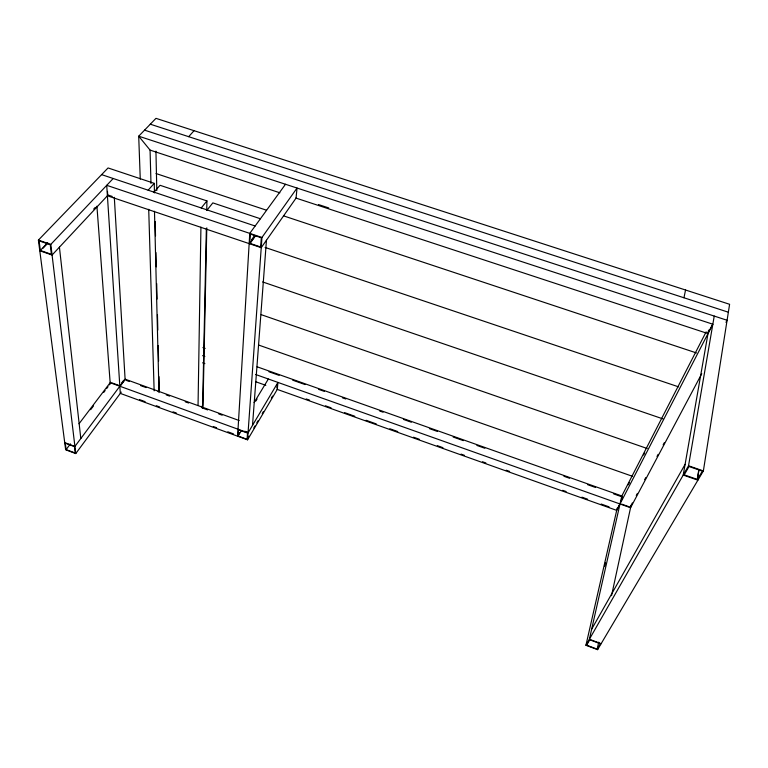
<?xml version="1.0" encoding="UTF-8"?>
<svg xmlns="http://www.w3.org/2000/svg" width="768" height="768" viewBox="0 0 768 768"><rect width="100%" height="100%" fill="white"/><g stroke="black" fill="none" stroke-linecap="round" stroke-linejoin="round"><path stroke-width="1.15" d="M198.048 405.485L200.928 227.117M206.352 228.432L202.637 405.456L201.456 407.261M206.726 210.49L206.928 200.918L160.051 185.29L154.003 192.154M202.934 408.461L206.803 227.894M237.61 436.195L249.773 233.376L285.504 184.272M238.128 436.032L238.502 429.763L247.526 433.046L247.085 439.306L238.128 436.032L241.2 430.915M249.792 243.302L250.349 234.096L261.302 237.782L260.659 246.97L249.792 243.302L255.35 235.574M261.955 237.475L106.723 185.318L120.307 393.398L247.555 439.824L261.955 237.475L297.043 188.054L296.054 198.106L261.226 247.68L107.414 195.782M252.509 425.366L266.458 240.24M276.912 387.84L277.219 384.701M617.222 508.09L585.936 645.283L597.6 649.661L703.373 470.918L729.6 304.291L155.962 118.339L138.71 136.195L140.266 179.174M697.248 479.366L698.822 469.67M697.43 479.453L702.355 471.13L689.002 466.502L684.221 474.854L697.43 479.453L698.957 470.054M585.936 645.283L688.531 465.773L714.24 316.07M708.605 330.115L683.222 475.056L697.901 480.173M708.672 330.634L708.307 332.726L712.666 324.278M683.952 297.763L685.555 290.006M611.53 595.68L631.056 505.43M587.213 642.874L586.685 645.206L597.187 649.152L598.723 642.144M597.6 649.661L598.109 647.328M706.138 331.843L621.821 495.974L589.373 639.264L601.142 643.68M621.322 500.678L622.253 496.56M604.666 566.179L605.462 562.685M628.282 484.838L629.386 482.707M643.642 455.002L644.736 452.87M616.963 509.654L619.44 504.854M725.981 322.349L727.085 320.266L144.547 130.147M630.125 507.139L632.362 502.915M636.278 495.523L637.402 493.411M644.678 479.693L645.792 477.581M656.995 456.47L658.109 454.358M663.149 444.864L664.272 442.752M701.76 373.699L630.566 507.725L255.619 374.486M591.638 629.251L685.104 464.342M586.685 645.206L589.786 639.792L600.374 643.757L597.187 649.152M247.085 439.306L248.909 436.214M253.757 427.987L254.976 425.923M256.79 422.842L258 420.787M262.253 413.587L263.462 411.523M271.354 398.15L272.563 396.096M247.555 439.824L277.258 389.414L277.939 382.426L248.054 432.874L110.16 382.704L96.922 206.189M238.435 434.515L239.587 432.595M255.811 401.059L257.05 399.014M254.112 402.586L268.349 379.018M158.045 391.517L159.283 389.75L158.966 376.627M251.51 239.875L254.246 236.074M250.022 243.437L254.813 236.784M154.474 192.893L154.243 183.35L108.058 167.952L38.4 240.096L65.654 449.77L75.763 453.562L121.258 392.102M121.651 382.973L123.686 380.246M114.307 197.299L125.098 379.171L74.909 446.438L64.733 442.627M120.125 386.227L124.858 379.882M66.115 449.606L65.28 443.174L74.448 446.611L75.216 453.024L66.115 449.606L70.426 443.866M79.027 423.773L110.486 382.282M90.643 409.699L93.533 405.869M103.68 392.477L105.13 390.566M106.579 388.656L108.029 386.736M109.478 384.826L110.918 382.915M207.187 209.952L212.832 202.886L260.41 218.755M201.235 207.965L206.928 200.918M148.147 190.195L154.243 183.35M188.678 136.675L194.064 130.685M108.125 195.014L52.08 255.043L39.782 250.762M93.686 209.088L95.309 207.35M75.763 453.562L50.813 244.397L113.194 178.493M40.33 250.445L39.091 240.845L50.256 244.723L51.398 254.304L40.33 250.445L47.741 242.659M43.008 248.227L47.472 243.542M150.298 124.195L728.352 312.211M318.49 204.557L328.742 207.936M277.085 389.347L616.704 510.374L712.838 324.211L138.71 136.195L150.067 150.096L279.869 192.787M295.814 198.029L707.99 333.6M156.038 173.539L266.4 210.173M283.469 215.837L696.451 352.934M101.616 174.624L255.139 226.003M265.104 247.43L678.538 386.842M108.835 195.302L112.234 196.445M262.618 281.933L662.938 418.886M261.197 314.669L647.27 448.531M38.4 240.096L50.813 244.397M688.531 465.773L703.373 470.918M258.566 345.024L632.582 476.342M202.906 347.597L205.162 348.394M257.107 366.797L621.821 495.974M268.934 371.76L279.11 375.36M292.666 380.17L305.107 384.576M318.662 389.376L324.317 391.382M342.403 397.786L345.792 398.986M379.699 411.005L383.088 412.205M403.43 419.414L411.341 422.218M429.427 428.621L437.338 431.424M453.158 437.03L463.334 440.63M476.899 445.44L484.81 448.243M563.923 476.275L569.578 478.272M587.654 484.685L595.565 487.488M613.651 493.891L621.562 496.694M621.677 504.134L629.069 506.755M202.589 355.651L204.845 356.448M306.221 398.957L309.61 400.166M325.43 405.802L331.075 407.808M344.64 412.637L354.806 416.266M366.106 420.288L376.272 423.917M389.837 428.746L397.747 431.558M413.568 437.194L419.213 439.21M437.299 445.651L442.944 447.667M461.021 454.099L464.41 455.309M482.496 461.75L485.885 462.96M506.227 470.208L509.616 471.418M562.723 490.33L566.112 491.539M581.933 497.174L587.578 499.19M601.142 504.019L609.053 506.842M202.618 362.813L204.874 363.619M255.648 381.715L265.805 385.325M125.098 379.171L239.184 420.538M125.981 380.285L129.331 381.504M140.515 385.555L146.112 387.59M166.243 394.886L169.594 396.106M185.251 401.789L188.611 402.998M202.032 407.866L207.619 409.901M218.803 413.952L222.163 415.171M112.003 382.925L119.616 385.69M244.771 431.222L247.776 432.317M139.536 399.619L145.123 401.654M156.298 405.725L159.648 406.954M173.059 411.84L176.41 413.059M213.274 426.509L216.624 427.728M227.798 431.808L233.386 433.843M59.424 247.171L80.813 438.528M107.472 191.386L107.702 194.918M148.714 209.299L154.138 390.835M150.067 150.096L150.979 183.533M155.174 221.53L155.52 235.843M155.933 252.547L156.278 266.87M156.691 283.565L157.066 299.078M157.45 314.592L157.824 330.096M158.208 345.61L158.582 361.123M154.483 211.248L158.986 392.602M155.942 151.133L156.816 190.483"/></g></svg>
